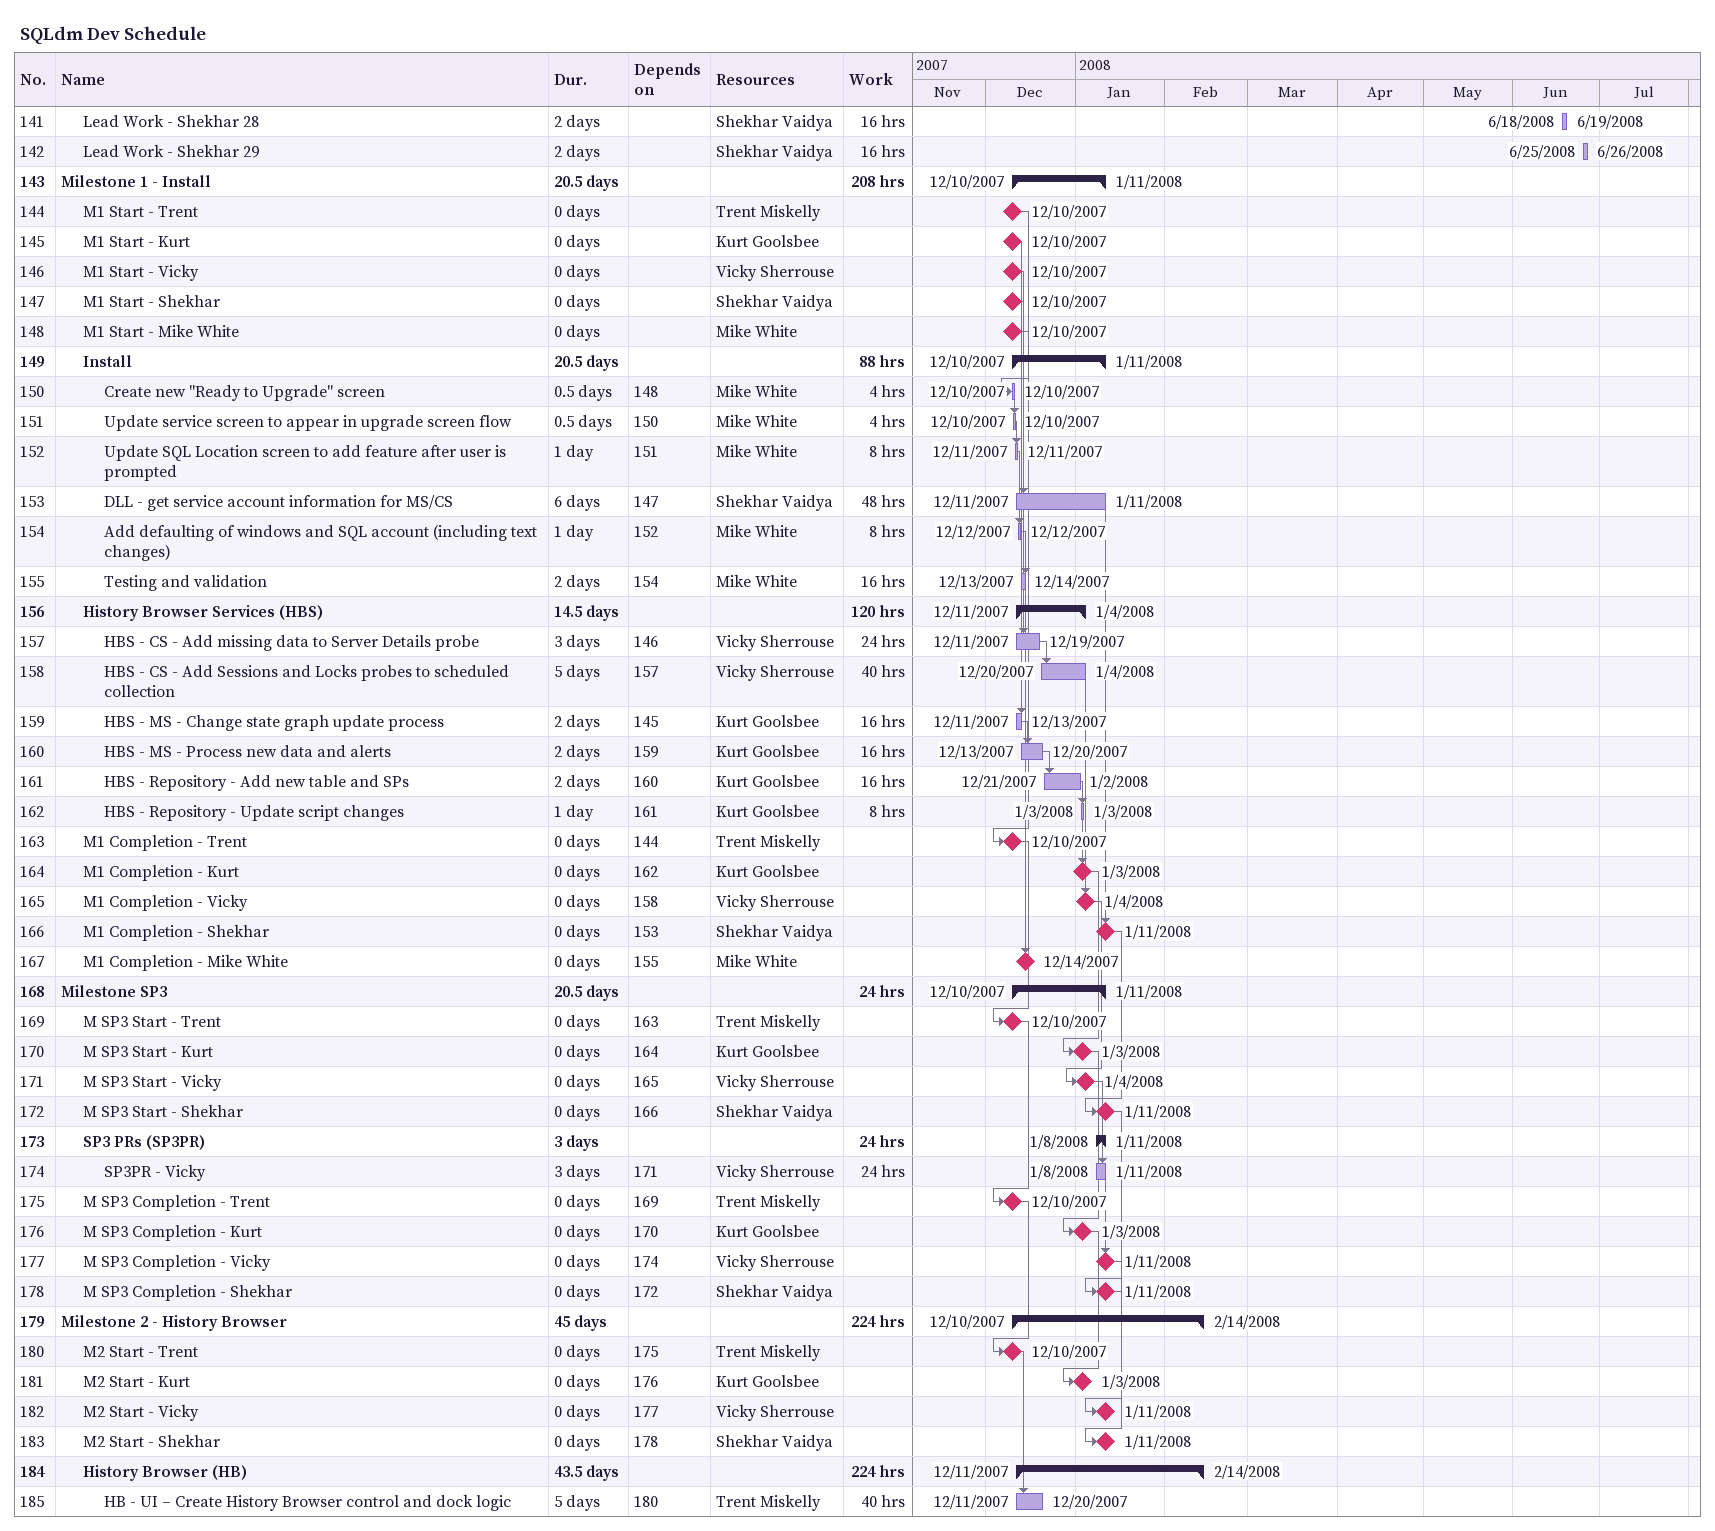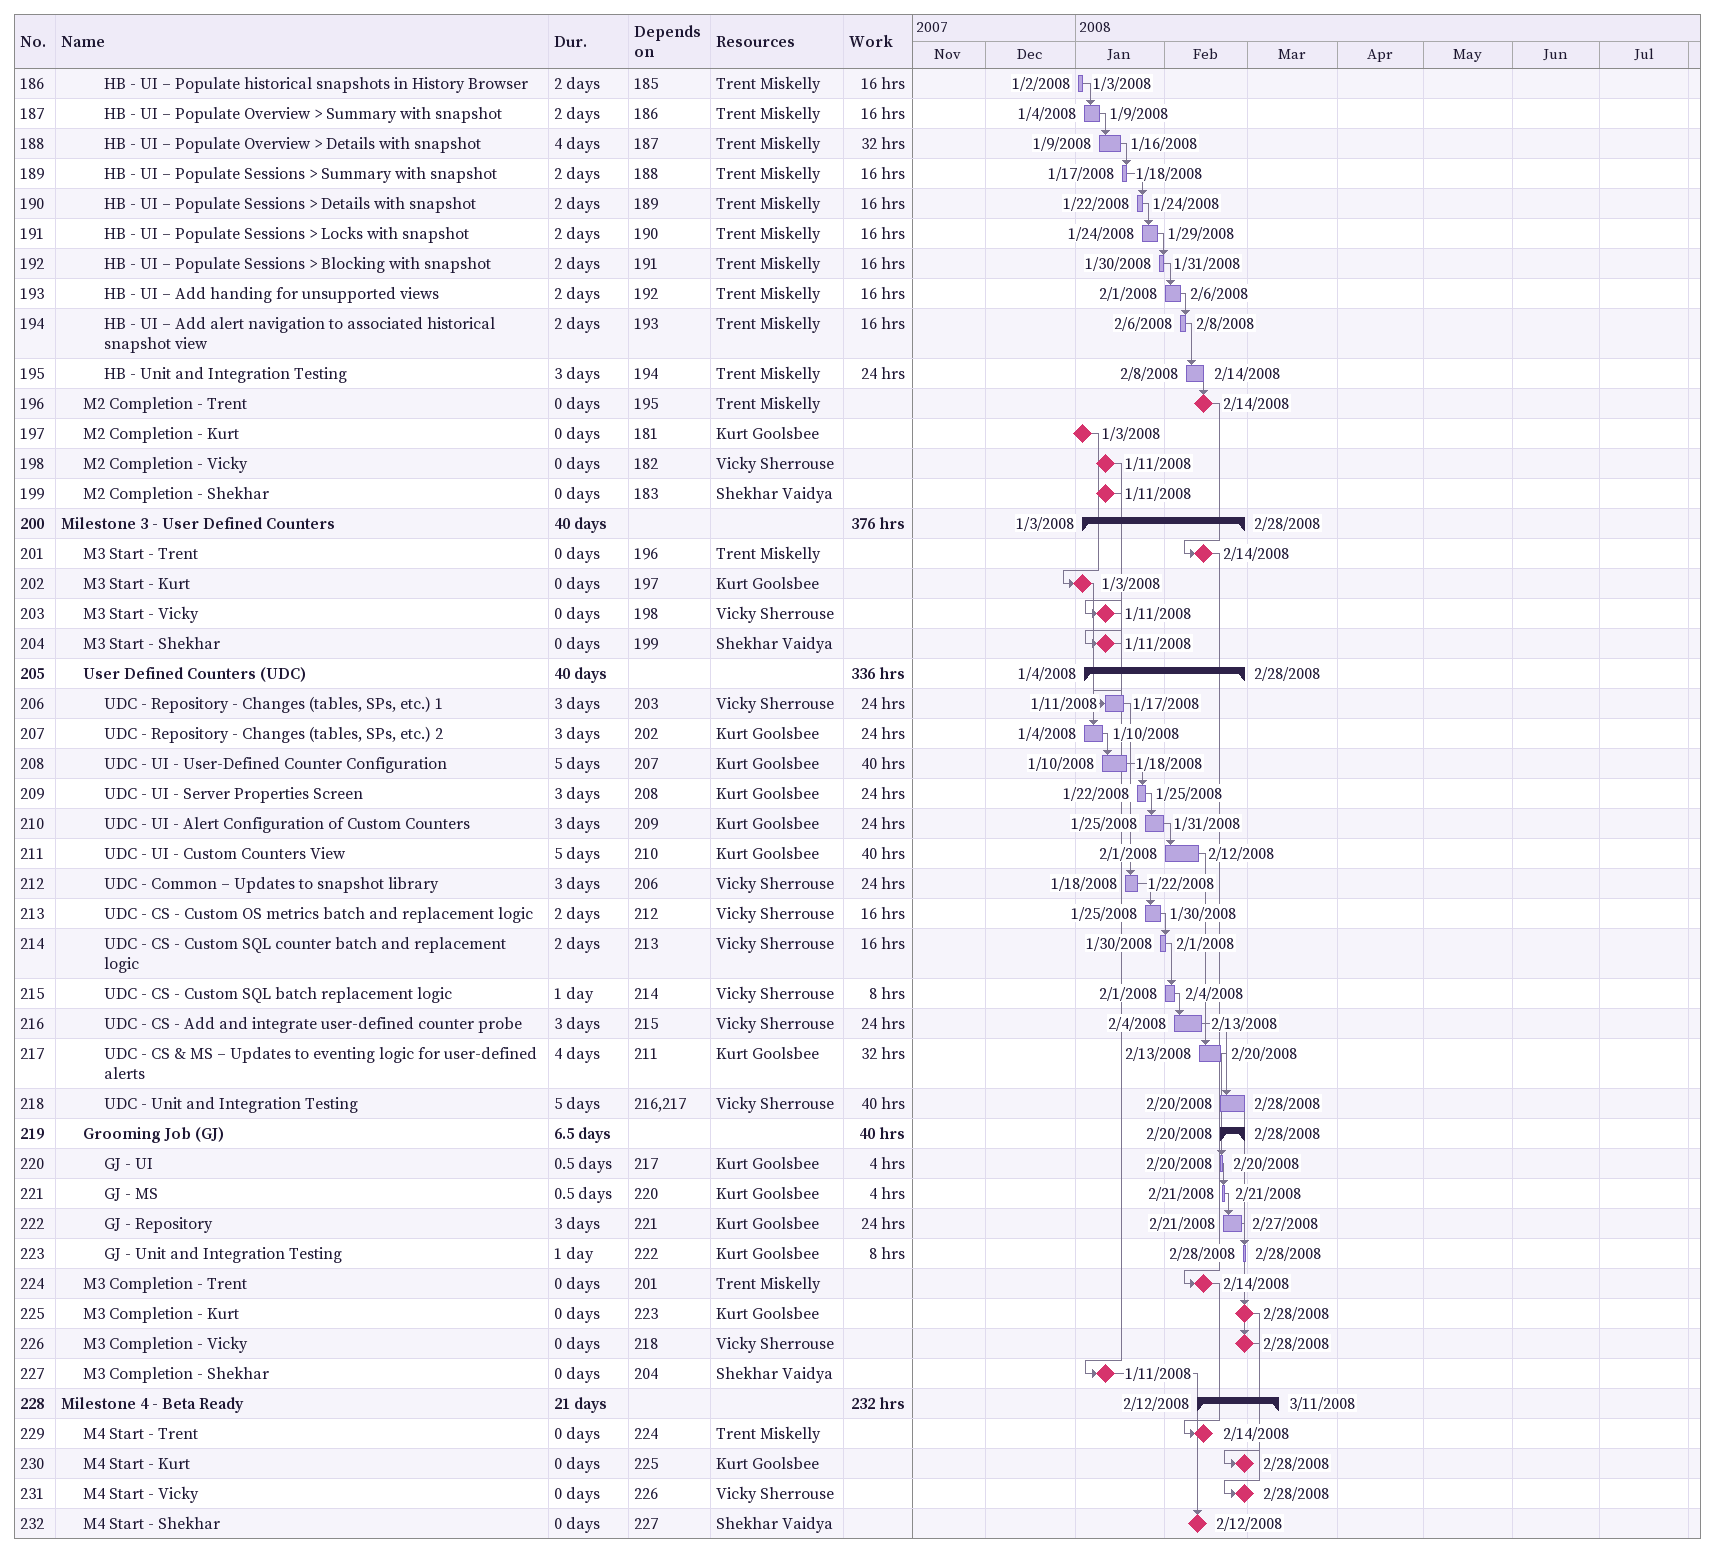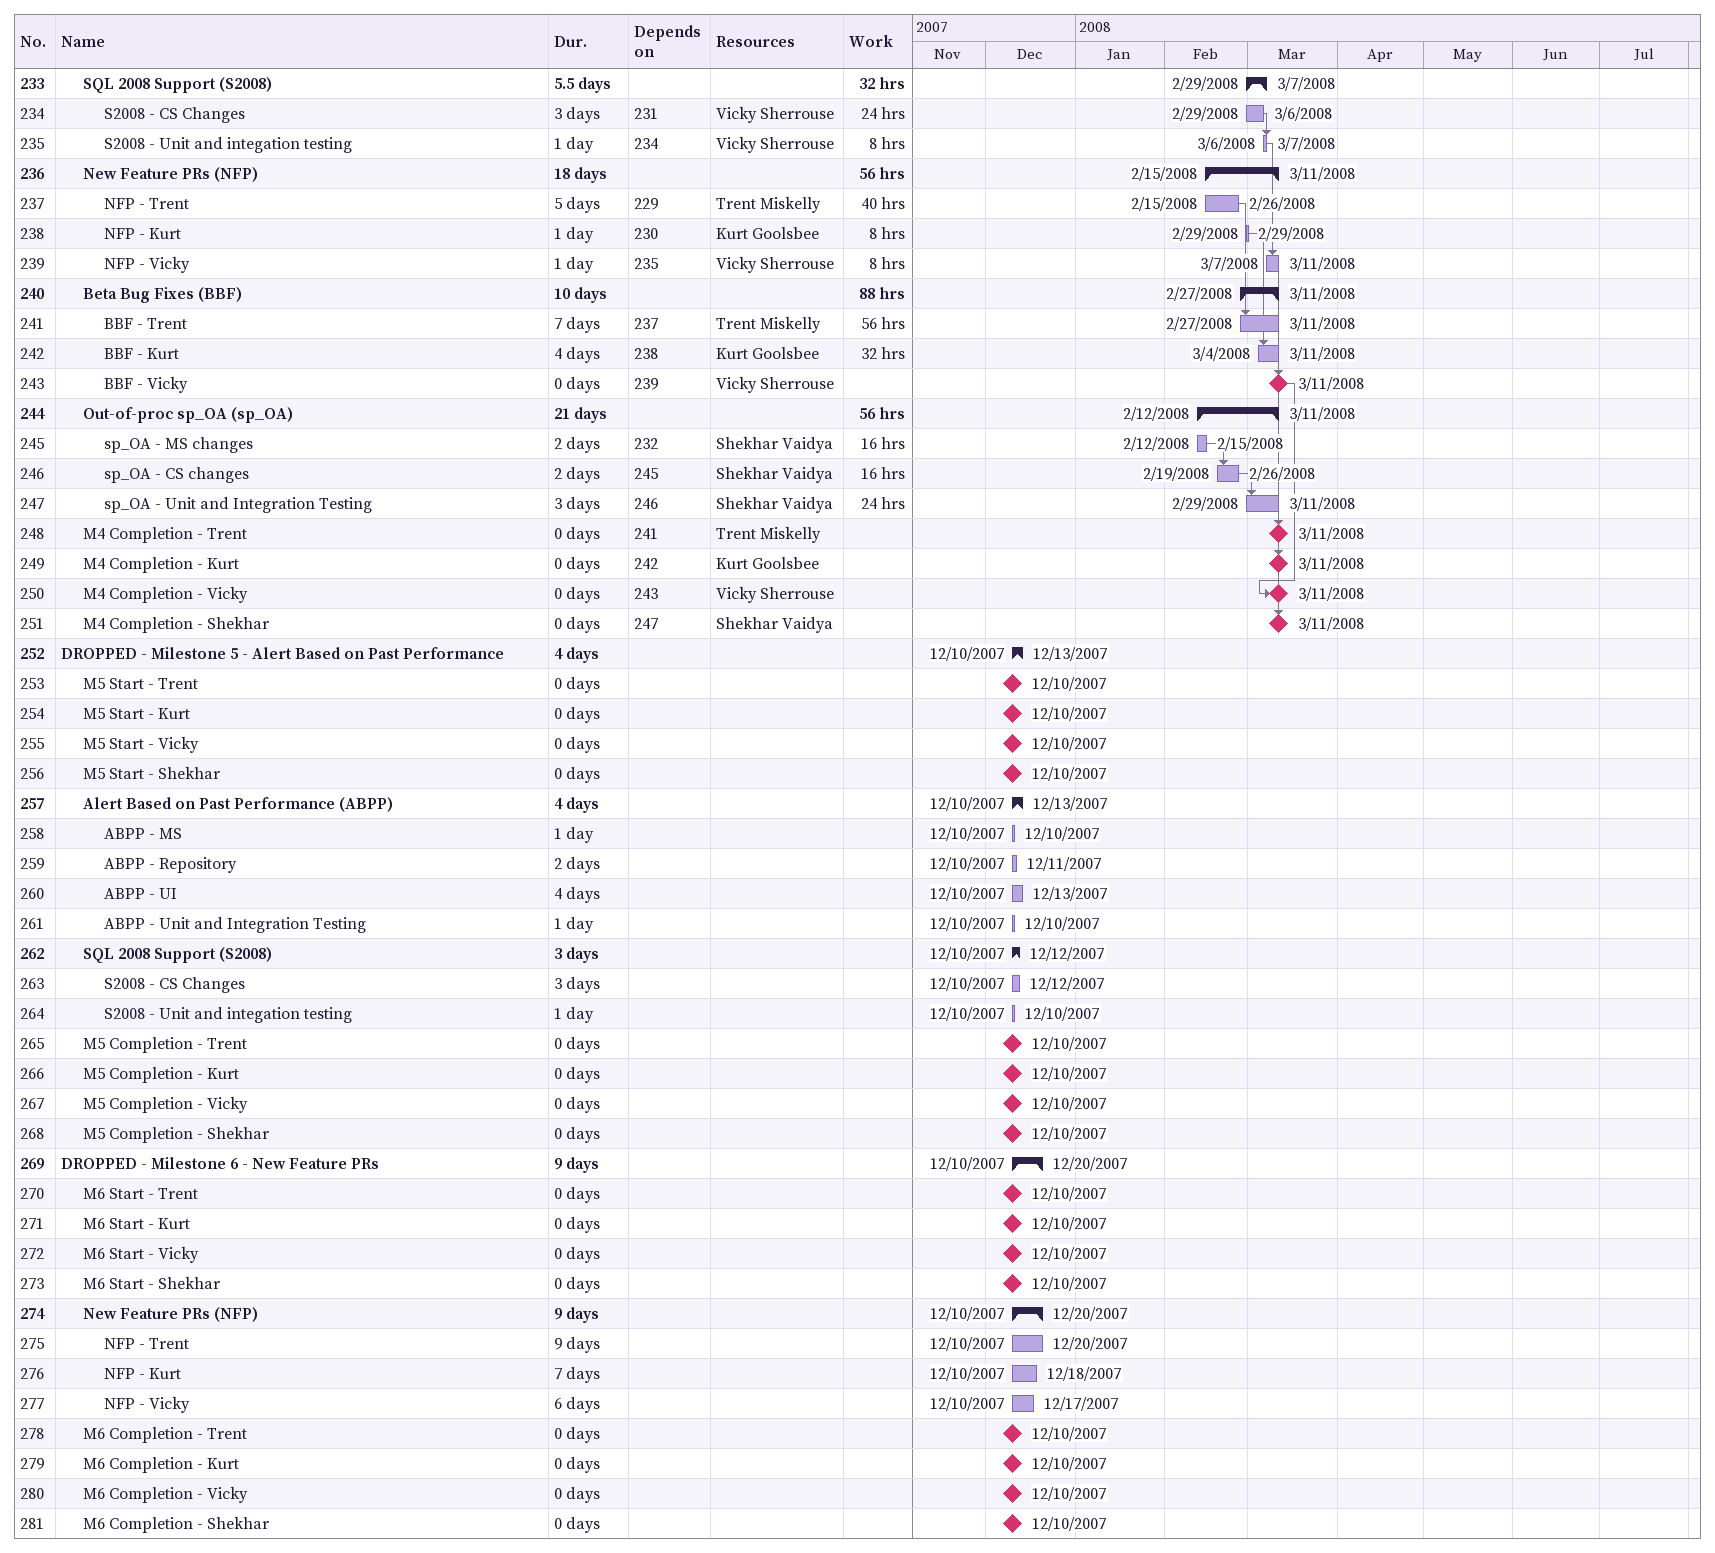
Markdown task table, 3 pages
SQLdm Dev Schedule

| ID | Level | Task | Duration | Start | Finish | Predecessors | Resources | Work (h) |
|---|---|---|---|---|---|---|---|---|
| 141 | 2 | Lead Work - Shekhar 28 | 2d | 2008-06-18 | 2008-06-19 |  | Shekhar Vaidya | 16 |
| 142 | 2 | Lead Work - Shekhar 29 | 2d | 2008-06-25 | 2008-06-26 |  | Shekhar Vaidya | 16 |
| 143 | 1 | **Milestone 1 - Install** | 20.5d | 2007-12-10 | 2008-01-11 |  |  | 208 |
| 144 | 2 | M1 Start - Trent | 0d | 2007-12-10 | 2007-12-10 |  | Trent Miskelly |  |
| 145 | 2 | M1 Start - Kurt | 0d | 2007-12-10 | 2007-12-10 |  | Kurt Goolsbee |  |
| 146 | 2 | M1 Start - Vicky | 0d | 2007-12-10 | 2007-12-10 |  | Vicky Sherrouse |  |
| 147 | 2 | M1 Start - Shekhar | 0d | 2007-12-10 | 2007-12-10 |  | Shekhar Vaidya |  |
| 148 | 2 | M1 Start - Mike White | 0d | 2007-12-10 | 2007-12-10 |  | Mike White |  |
| 149 | 2 | **Install** | 20.5d | 2007-12-10 | 2008-01-11 |  |  | 88 |
| 150 | 3 | Create new "Ready to Upgrade" screen | 0.5d | 2007-12-10 | 2007-12-10 | 148 | Mike White | 4 |
| 151 | 3 | Update service screen to appear in upgrade screen flow | 0.5d | 2007-12-10 | 2007-12-10 | 150 | Mike White | 4 |
| 152 | 3 | Update SQL Location screen to add feature after user is prompted | 1d | 2007-12-11 | 2007-12-11 | 151 | Mike White | 8 |
| 153 | 3 | DLL - get service account information for MS/CS | 6d | 2007-12-11 | 2008-01-11 | 147 | Shekhar Vaidya | 48 |
| 154 | 3 | Add defaulting of windows and SQL account (including text changes) | 1d | 2007-12-12 | 2007-12-12 | 152 | Mike White | 8 |
| 155 | 3 | Testing and validation | 2d | 2007-12-13 | 2007-12-14 | 154 | Mike White | 16 |
| 156 | 2 | **History Browser Services (HBS)** | 14.5d | 2007-12-11 | 2008-01-04 |  |  | 120 |
| 157 | 3 | HBS - CS - Add missing data to Server Details probe | 3d | 2007-12-11 | 2007-12-19 | 146 | Vicky Sherrouse | 24 |
| 158 | 3 | HBS - CS - Add Sessions and Locks probes to scheduled collection | 5d | 2007-12-20 | 2008-01-04 | 157 | Vicky Sherrouse | 40 |
| 159 | 3 | HBS - MS - Change state graph update process | 2d | 2007-12-11 | 2007-12-13 | 145 | Kurt Goolsbee | 16 |
| 160 | 3 | HBS - MS - Process new data and alerts | 2d | 2007-12-13 | 2007-12-20 | 159 | Kurt Goolsbee | 16 |
| 161 | 3 | HBS - Repository - Add new table and SPs | 2d | 2007-12-21 | 2008-01-02 | 160 | Kurt Goolsbee | 16 |
| 162 | 3 | HBS - Repository - Update script changes | 1d | 2008-01-03 | 2008-01-03 | 161 | Kurt Goolsbee | 8 |
| 163 | 2 | M1 Completion - Trent | 0d | 2007-12-10 | 2007-12-10 | 144 | Trent Miskelly |  |
| 164 | 2 | M1 Completion - Kurt | 0d | 2008-01-03 | 2008-01-03 | 162 | Kurt Goolsbee |  |
| 165 | 2 | M1 Completion - Vicky | 0d | 2008-01-04 | 2008-01-04 | 158 | Vicky Sherrouse |  |
| 166 | 2 | M1 Completion - Shekhar | 0d | 2008-01-11 | 2008-01-11 | 153 | Shekhar Vaidya |  |
| 167 | 2 | M1 Completion - Mike White | 0d | 2007-12-14 | 2007-12-14 | 155 | Mike White |  |
| 168 | 1 | **Milestone SP3** | 20.5d | 2007-12-10 | 2008-01-11 |  |  | 24 |
| 169 | 2 | M SP3 Start - Trent | 0d | 2007-12-10 | 2007-12-10 | 163 | Trent Miskelly |  |
| 170 | 2 | M SP3 Start - Kurt | 0d | 2008-01-03 | 2008-01-03 | 164 | Kurt Goolsbee |  |
| 171 | 2 | M SP3 Start - Vicky | 0d | 2008-01-04 | 2008-01-04 | 165 | Vicky Sherrouse |  |
| 172 | 2 | M SP3 Start - Shekhar | 0d | 2008-01-11 | 2008-01-11 | 166 | Shekhar Vaidya |  |
| 173 | 2 | **SP3 PRs (SP3PR)** | 3d | 2008-01-08 | 2008-01-11 |  |  | 24 |
| 174 | 3 | SP3PR - Vicky | 3d | 2008-01-08 | 2008-01-11 | 171 | Vicky Sherrouse | 24 |
| 175 | 2 | M SP3 Completion - Trent | 0d | 2007-12-10 | 2007-12-10 | 169 | Trent Miskelly |  |
| 176 | 2 | M SP3 Completion - Kurt | 0d | 2008-01-03 | 2008-01-03 | 170 | Kurt Goolsbee |  |
| 177 | 2 | M SP3 Completion - Vicky | 0d | 2008-01-11 | 2008-01-11 | 174 | Vicky Sherrouse |  |
| 178 | 2 | M SP3 Completion - Shekhar | 0d | 2008-01-11 | 2008-01-11 | 172 | Shekhar Vaidya |  |
| 179 | 1 | **Milestone 2 - History Browser** | 45d | 2007-12-10 | 2008-02-14 |  |  | 224 |
| 180 | 2 | M2 Start - Trent | 0d | 2007-12-10 | 2007-12-10 | 175 | Trent Miskelly |  |
| 181 | 2 | M2 Start - Kurt | 0d | 2008-01-03 | 2008-01-03 | 176 | Kurt Goolsbee |  |
| 182 | 2 | M2 Start - Vicky | 0d | 2008-01-11 | 2008-01-11 | 177 | Vicky Sherrouse |  |
| 183 | 2 | M2 Start - Shekhar | 0d | 2008-01-11 | 2008-01-11 | 178 | Shekhar Vaidya |  |
| 184 | 2 | **History Browser (HB)** | 43.5d | 2007-12-11 | 2008-02-14 |  |  | 224 |
| 185 | 3 | HB - UI – Create History Browser control and dock logic | 5d | 2007-12-11 | 2007-12-20 | 180 | Trent Miskelly | 40 |
| 186 | 3 | HB - UI – Populate historical snapshots in History Browser | 2d | 2008-01-02 | 2008-01-03 | 185 | Trent Miskelly | 16 |
| 187 | 3 | HB - UI – Populate Overview > Summary with snapshot | 2d | 2008-01-04 | 2008-01-09 | 186 | Trent Miskelly | 16 |
| 188 | 3 | HB - UI – Populate Overview > Details with snapshot | 4d | 2008-01-09 | 2008-01-16 | 187 | Trent Miskelly | 32 |
| 189 | 3 | HB - UI – Populate Sessions > Summary with snapshot | 2d | 2008-01-17 | 2008-01-18 | 188 | Trent Miskelly | 16 |
| 190 | 3 | HB - UI – Populate Sessions > Details with snapshot | 2d | 2008-01-22 | 2008-01-24 | 189 | Trent Miskelly | 16 |
| 191 | 3 | HB - UI – Populate Sessions > Locks with snapshot | 2d | 2008-01-24 | 2008-01-29 | 190 | Trent Miskelly | 16 |
| 192 | 3 | HB - UI – Populate Sessions > Blocking with snapshot | 2d | 2008-01-30 | 2008-01-31 | 191 | Trent Miskelly | 16 |
| 193 | 3 | HB - UI – Add handing for unsupported views | 2d | 2008-02-01 | 2008-02-06 | 192 | Trent Miskelly | 16 |
| 194 | 3 | HB - UI – Add alert navigation to associated historical snapshot view | 2d | 2008-02-06 | 2008-02-08 | 193 | Trent Miskelly | 16 |
| 195 | 3 | HB - Unit and Integration Testing | 3d | 2008-02-08 | 2008-02-14 | 194 | Trent Miskelly | 24 |
| 196 | 2 | M2 Completion - Trent | 0d | 2008-02-14 | 2008-02-14 | 195 | Trent Miskelly |  |
| 197 | 2 | M2 Completion - Kurt | 0d | 2008-01-03 | 2008-01-03 | 181 | Kurt Goolsbee |  |
| 198 | 2 | M2 Completion - Vicky | 0d | 2008-01-11 | 2008-01-11 | 182 | Vicky Sherrouse |  |
| 199 | 2 | M2 Completion - Shekhar | 0d | 2008-01-11 | 2008-01-11 | 183 | Shekhar Vaidya |  |
| 200 | 1 | **Milestone 3 - User Defined Counters** | 40d | 2008-01-03 | 2008-02-28 |  |  | 376 |
| 201 | 2 | M3 Start - Trent | 0d | 2008-02-14 | 2008-02-14 | 196 | Trent Miskelly |  |
| 202 | 2 | M3 Start - Kurt | 0d | 2008-01-03 | 2008-01-03 | 197 | Kurt Goolsbee |  |
| 203 | 2 | M3 Start - Vicky | 0d | 2008-01-11 | 2008-01-11 | 198 | Vicky Sherrouse |  |
| 204 | 2 | M3 Start - Shekhar | 0d | 2008-01-11 | 2008-01-11 | 199 | Shekhar Vaidya |  |
| 205 | 2 | **User Defined Counters (UDC)** | 40d | 2008-01-04 | 2008-02-28 |  |  | 336 |
| 206 | 3 | UDC - Repository - Changes (tables, SPs, etc.) 1 | 3d | 2008-01-11 | 2008-01-17 | 203 | Vicky Sherrouse | 24 |
| 207 | 3 | UDC - Repository - Changes (tables, SPs, etc.) 2 | 3d | 2008-01-04 | 2008-01-10 | 202 | Kurt Goolsbee | 24 |
| 208 | 3 | UDC - UI - User-Defined Counter Configuration | 5d | 2008-01-10 | 2008-01-18 | 207 | Kurt Goolsbee | 40 |
| 209 | 3 | UDC - UI - Server Properties Screen | 3d | 2008-01-22 | 2008-01-25 | 208 | Kurt Goolsbee | 24 |
| 210 | 3 | UDC - UI - Alert Configuration of Custom Counters | 3d | 2008-01-25 | 2008-01-31 | 209 | Kurt Goolsbee | 24 |
| 211 | 3 | UDC - UI - Custom Counters View | 5d | 2008-02-01 | 2008-02-12 | 210 | Kurt Goolsbee | 40 |
| 212 | 3 | UDC - Common – Updates to snapshot library | 3d | 2008-01-18 | 2008-01-22 | 206 | Vicky Sherrouse | 24 |
| 213 | 3 | UDC - CS - Custom OS metrics batch and replacement logic | 2d | 2008-01-25 | 2008-01-30 | 212 | Vicky Sherrouse | 16 |
| 214 | 3 | UDC - CS - Custom SQL counter batch and replacement logic | 2d | 2008-01-30 | 2008-02-01 | 213 | Vicky Sherrouse | 16 |
| 215 | 3 | UDC - CS - Custom SQL batch replacement logic | 1d | 2008-02-01 | 2008-02-04 | 214 | Vicky Sherrouse | 8 |
| 216 | 3 | UDC - CS - Add and integrate user-defined counter probe | 3d | 2008-02-04 | 2008-02-13 | 215 | Vicky Sherrouse | 24 |
| 217 | 3 | UDC - CS & MS – Updates to eventing logic for user-defined alerts | 4d | 2008-02-13 | 2008-02-20 | 211 | Kurt Goolsbee | 32 |
| 218 | 3 | UDC - Unit and Integration Testing | 5d | 2008-02-20 | 2008-02-28 | 216, 217 | Vicky Sherrouse | 40 |
| 219 | 2 | **Grooming Job (GJ)** | 6.5d | 2008-02-20 | 2008-02-28 |  |  | 40 |
| 220 | 3 | GJ - UI | 0.5d | 2008-02-20 | 2008-02-20 | 217 | Kurt Goolsbee | 4 |
| 221 | 3 | GJ - MS | 0.5d | 2008-02-21 | 2008-02-21 | 220 | Kurt Goolsbee | 4 |
| 222 | 3 | GJ - Repository | 3d | 2008-02-21 | 2008-02-27 | 221 | Kurt Goolsbee | 24 |
| 223 | 3 | GJ - Unit and Integration Testing | 1d | 2008-02-28 | 2008-02-28 | 222 | Kurt Goolsbee | 8 |
| 224 | 2 | M3 Completion - Trent | 0d | 2008-02-14 | 2008-02-14 | 201 | Trent Miskelly |  |
| 225 | 2 | M3 Completion - Kurt | 0d | 2008-02-28 | 2008-02-28 | 223 | Kurt Goolsbee |  |
| 226 | 2 | M3 Completion - Vicky | 0d | 2008-02-28 | 2008-02-28 | 218 | Vicky Sherrouse |  |
| 227 | 2 | M3 Completion - Shekhar | 0d | 2008-01-11 | 2008-01-11 | 204 | Shekhar Vaidya |  |
| 228 | 1 | **Milestone 4 - Beta Ready** | 21d | 2008-02-12 | 2008-03-11 |  |  | 232 |
| 229 | 2 | M4 Start - Trent | 0d | 2008-02-14 | 2008-02-14 | 224 | Trent Miskelly |  |
| 230 | 2 | M4 Start - Kurt | 0d | 2008-02-28 | 2008-02-28 | 225 | Kurt Goolsbee |  |
| 231 | 2 | M4 Start - Vicky | 0d | 2008-02-28 | 2008-02-28 | 226 | Vicky Sherrouse |  |
| 232 | 2 | M4 Start - Shekhar | 0d | 2008-02-12 | 2008-02-12 | 227 | Shekhar Vaidya |  |
| 233 | 2 | **SQL 2008 Support (S2008)** | 5.5d | 2008-02-29 | 2008-03-07 |  |  | 32 |
| 234 | 3 | S2008 - CS Changes | 3d | 2008-02-29 | 2008-03-06 | 231 | Vicky Sherrouse | 24 |
| 235 | 3 | S2008 - Unit and integation testing | 1d | 2008-03-06 | 2008-03-07 | 234 | Vicky Sherrouse | 8 |
| 236 | 2 | **New Feature PRs (NFP)** | 18d | 2008-02-15 | 2008-03-11 |  |  | 56 |
| 237 | 3 | NFP - Trent | 5d | 2008-02-15 | 2008-02-26 | 229 | Trent Miskelly | 40 |
| 238 | 3 | NFP - Kurt | 1d | 2008-02-29 | 2008-02-29 | 230 | Kurt Goolsbee | 8 |
| 239 | 3 | NFP - Vicky | 1d | 2008-03-07 | 2008-03-11 | 235 | Vicky Sherrouse | 8 |
| 240 | 2 | **Beta Bug Fixes (BBF)** | 10d | 2008-02-27 | 2008-03-11 |  |  | 88 |
| 241 | 3 | BBF - Trent | 7d | 2008-02-27 | 2008-03-11 | 237 | Trent Miskelly | 56 |
| 242 | 3 | BBF - Kurt | 4d | 2008-03-04 | 2008-03-11 | 238 | Kurt Goolsbee | 32 |
| 243 | 3 | BBF - Vicky | 0d | 2008-03-11 | 2008-03-11 | 239 | Vicky Sherrouse |  |
| 244 | 2 | **Out-of-proc sp_OA (sp_OA)** | 21d | 2008-02-12 | 2008-03-11 |  |  | 56 |
| 245 | 3 | sp_OA - MS changes | 2d | 2008-02-12 | 2008-02-15 | 232 | Shekhar Vaidya | 16 |
| 246 | 3 | sp_OA - CS changes | 2d | 2008-02-19 | 2008-02-26 | 245 | Shekhar Vaidya | 16 |
| 247 | 3 | sp_OA - Unit and Integration Testing | 3d | 2008-02-29 | 2008-03-11 | 246 | Shekhar Vaidya | 24 |
| 248 | 2 | M4 Completion - Trent | 0d | 2008-03-11 | 2008-03-11 | 241 | Trent Miskelly |  |
| 249 | 2 | M4 Completion - Kurt | 0d | 2008-03-11 | 2008-03-11 | 242 | Kurt Goolsbee |  |
| 250 | 2 | M4 Completion - Vicky | 0d | 2008-03-11 | 2008-03-11 | 243 | Vicky Sherrouse |  |
| 251 | 2 | M4 Completion - Shekhar | 0d | 2008-03-11 | 2008-03-11 | 247 | Shekhar Vaidya |  |
| 252 | 1 | **DROPPED - Milestone 5 - Alert Based on Past Performance** | 4d | 2007-12-10 | 2007-12-13 |  |  |  |
| 253 | 2 | M5 Start - Trent | 0d | 2007-12-10 | 2007-12-10 |  |  |  |
| 254 | 2 | M5 Start - Kurt | 0d | 2007-12-10 | 2007-12-10 |  |  |  |
| 255 | 2 | M5 Start - Vicky | 0d | 2007-12-10 | 2007-12-10 |  |  |  |
| 256 | 2 | M5 Start - Shekhar | 0d | 2007-12-10 | 2007-12-10 |  |  |  |
| 257 | 2 | **Alert Based on Past Performance (ABPP)** | 4d | 2007-12-10 | 2007-12-13 |  |  |  |
| 258 | 3 | ABPP - MS | 1d | 2007-12-10 | 2007-12-10 |  |  |  |
| 259 | 3 | ABPP - Repository | 2d | 2007-12-10 | 2007-12-11 |  |  |  |
| 260 | 3 | ABPP - UI | 4d | 2007-12-10 | 2007-12-13 |  |  |  |
| 261 | 3 | ABPP - Unit and Integration Testing | 1d | 2007-12-10 | 2007-12-10 |  |  |  |
| 262 | 2 | **SQL 2008 Support (S2008)** | 3d | 2007-12-10 | 2007-12-12 |  |  |  |
| 263 | 3 | S2008 - CS Changes | 3d | 2007-12-10 | 2007-12-12 |  |  |  |
| 264 | 3 | S2008 - Unit and integation testing | 1d | 2007-12-10 | 2007-12-10 |  |  |  |
| 265 | 2 | M5 Completion - Trent | 0d | 2007-12-10 | 2007-12-10 |  |  |  |
| 266 | 2 | M5 Completion - Kurt | 0d | 2007-12-10 | 2007-12-10 |  |  |  |
| 267 | 2 | M5 Completion - Vicky | 0d | 2007-12-10 | 2007-12-10 |  |  |  |
| 268 | 2 | M5 Completion - Shekhar | 0d | 2007-12-10 | 2007-12-10 |  |  |  |
| 269 | 1 | **DROPPED - Milestone 6 - New Feature PRs** | 9d | 2007-12-10 | 2007-12-20 |  |  |  |
| 270 | 2 | M6 Start - Trent | 0d | 2007-12-10 | 2007-12-10 |  |  |  |
| 271 | 2 | M6 Start - Kurt | 0d | 2007-12-10 | 2007-12-10 |  |  |  |
| 272 | 2 | M6 Start - Vicky | 0d | 2007-12-10 | 2007-12-10 |  |  |  |
| 273 | 2 | M6 Start - Shekhar | 0d | 2007-12-10 | 2007-12-10 |  |  |  |
| 274 | 2 | **New Feature PRs (NFP)** | 9d | 2007-12-10 | 2007-12-20 |  |  |  |
| 275 | 3 | NFP - Trent | 9d | 2007-12-10 | 2007-12-20 |  |  |  |
| 276 | 3 | NFP - Kurt | 7d | 2007-12-10 | 2007-12-18 |  |  |  |
| 277 | 3 | NFP - Vicky | 6d | 2007-12-10 | 2007-12-17 |  |  |  |
| 278 | 2 | M6 Completion - Trent | 0d | 2007-12-10 | 2007-12-10 |  |  |  |
| 279 | 2 | M6 Completion - Kurt | 0d | 2007-12-10 | 2007-12-10 |  |  |  |
| 280 | 2 | M6 Completion - Vicky | 0d | 2007-12-10 | 2007-12-10 |  |  |  |
| 281 | 2 | M6 Completion - Shekhar | 0d | 2007-12-10 | 2007-12-10 |  |  |  |
